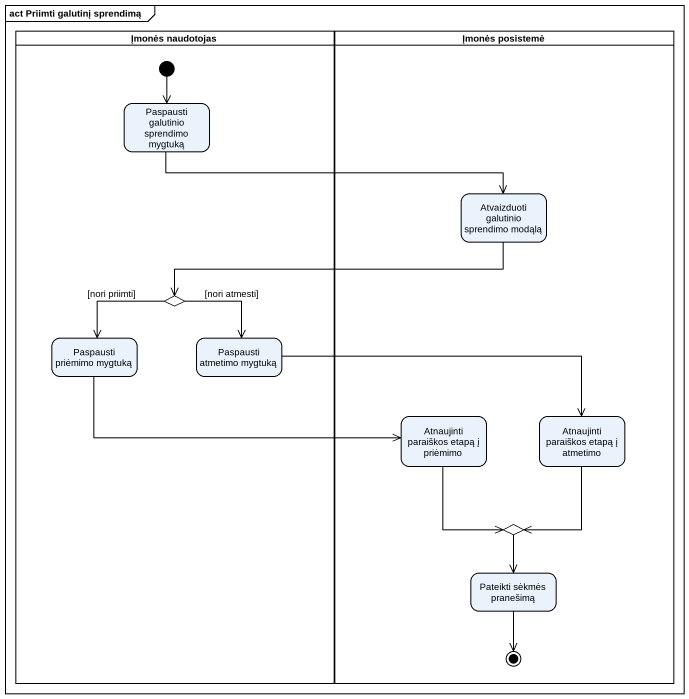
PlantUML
@startuml
mainframe act Priimti galutinį sprendimą
hide empty description
state "Įmonės naudotojas" as Įmonės_naudotojas <<partition>> {
  state "Paspausti galutinio sprendimo mygtuką" as Paspausti_galutinio
  state choice1 <<choice>>
  state "Paspausti priėmimo mygtuką" as Paspausti_priėmimo_mygtuką
  state "Paspausti atmetimo mygtuką" as Paspausti_atmetimo_mygtuką
  [*] --> Paspausti_galutinio
}
state "Įmonės posistemė" as Įmonės_posistemė <<partition>> {
  state "Atvaizduoti galutinio sprendimo modąlą" as Atvaizduoti_galutinio
  state "Atnaujinti paraiškos etapą į priėmimo" as Atnaujinti_paraiškos_etapą
  state "Atnaujinti paraiškos etapą į atmetimo" as Atnaujinti_paraiškos_etapą_2
  state choice2 <<choice>>
  state "Pateikti sėkmės pranešimą" as Pateikti_sėkmės_pranešimą
  Pateikti_sėkmės_pranešimą --> [*]
}
Paspausti_galutinio -right-> Atvaizduoti_galutinio
Atvaizduoti_galutinio -left-> choice1
choice1 --> Paspausti_priėmimo_mygtuką : [nori priimti]
choice1 --> Paspausti_atmetimo_mygtuką : [nori atmesti]
Paspausti_priėmimo_mygtuką -right-> Atnaujinti_paraiškos_etapą
Paspausti_atmetimo_mygtuką -right-> Atnaujinti_paraiškos_etapą_2
Atnaujinti_paraiškos_etapą --> choice2
Atnaujinti_paraiškos_etapą_2 --> choice2
choice2 --> Pateikti_sėkmės_pranešimą
@enduml
